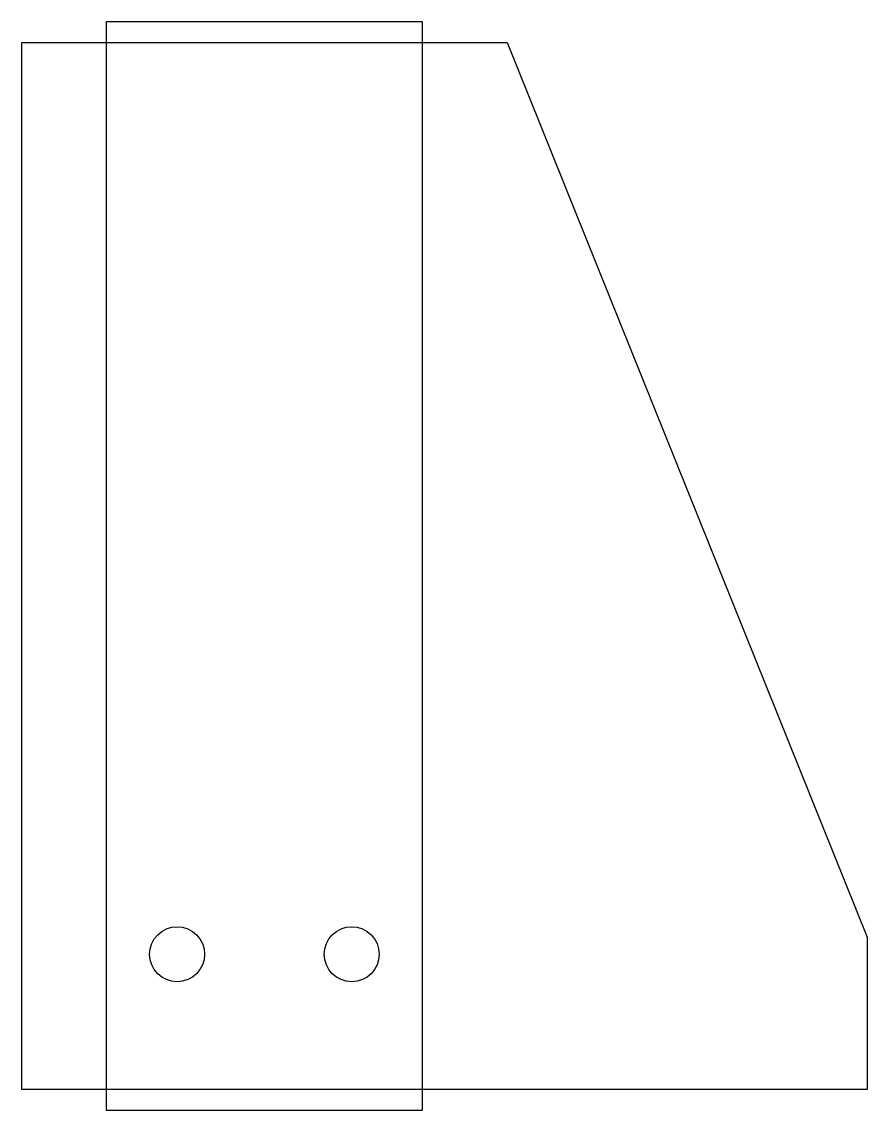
# Model space of a CAD drawing. Extents: x 0 to 123, y -3 to 155.
import ezdxf

# ---------------------------------------------------------------- set-up
doc = ezdxf.new("R2010")
doc.units = 0
doc.layers.get('0').update_dxf_attribs({"linetype": 'CONTINUOUS'})

msp = doc.modelspace()

# ---------------------------------------------------------------- linework, layer by layer
for points in [[(12.3, -3), (58.3, -3), (58.3, 155.4), (12.3, 155.4)], [(0, 152.4), (70.6, 152.4), (123, 22.2), (123, 0), (0, 0)]]:
    msp.add_lwpolyline(points, close=True)
for centre in [(22.6, 19.7), (48, 19.7)]:
    msp.add_circle(centre, 4)

doc.saveas('drawing.dxf')
